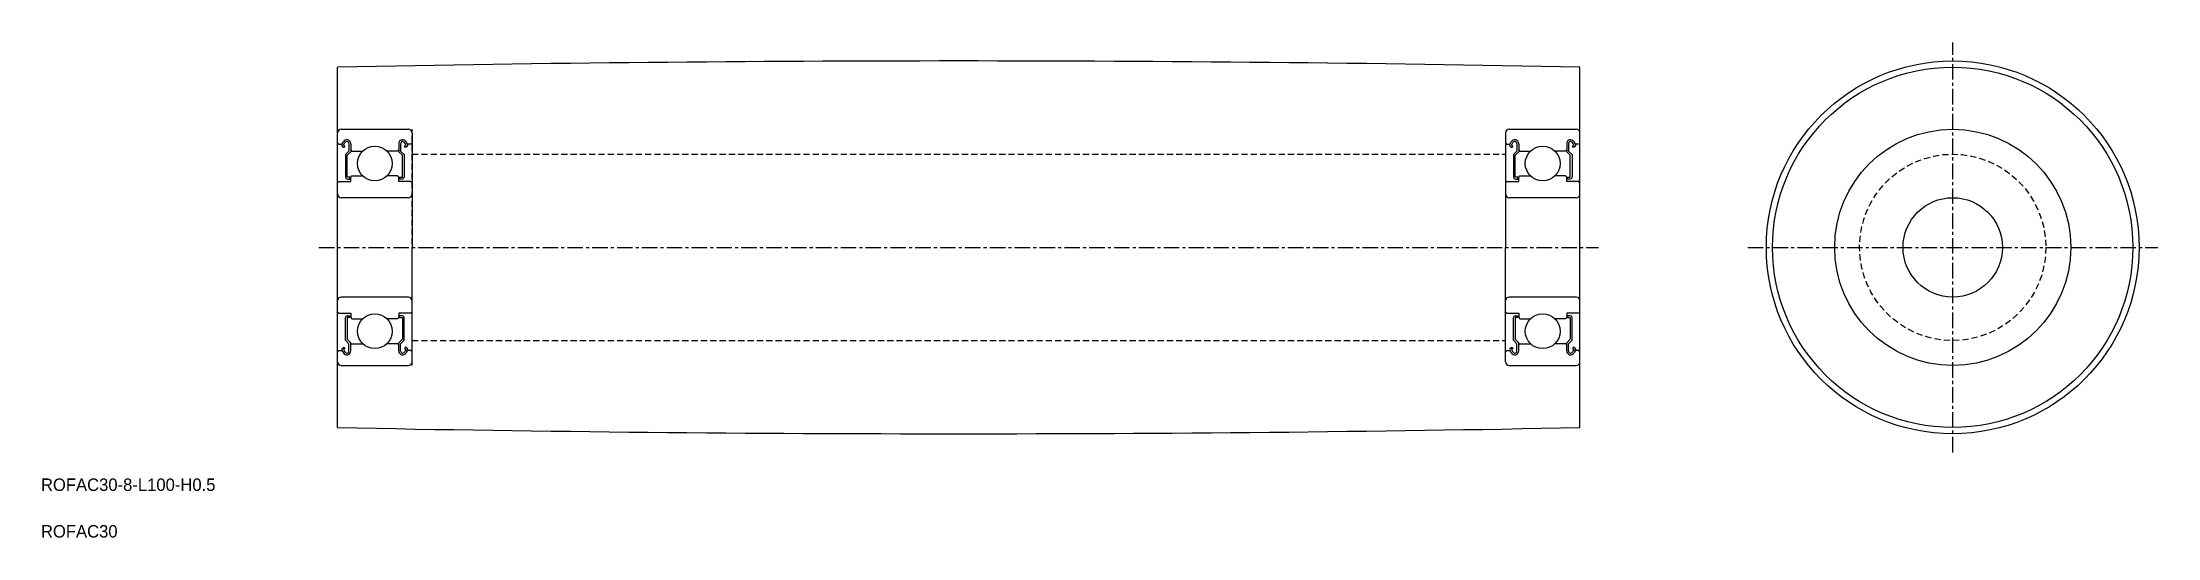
# Model space of a CAD drawing. Extents: x 3 to 173, y 2 to 42.
import ezdxf

# ---------------------------------------------------------------- set-up
doc = ezdxf.new("R2010")
doc.units = 0
doc.linetypes.add('CENTER', pattern=[2, 1.25, -0.25, 0.25, -0.25])
doc.linetypes.add('DASHED', pattern=[0.75, 0.5, -0.25])
doc.layers.get('0').update_dxf_attribs({"linetype": 'CONTINUOUS'})
doc.layers.add('CENTER', color=1, linetype='CENTER')

msp = doc.modelspace()

# ---------------------------------------------------------------- linework, layer by layer
at = {"color": 7, "linetype": 'CONTINUOUS'}
for p, q in [((26.37, 11.35), (26.37, 40.35)), ((126.37, 11.35), (126.37, 40.35))]:
    msp.add_line(p, q, dxfattribs=at)
at = {"color": 3}
for p, q in [((26.37, 34.25), (26.47, 34.15)), ((26.47, 34.15), (26.72, 34.15)), ((26.67, 35.35), (32.07, 35.35)), ((26.72, 34.15), (26.84, 34.35)), ((26.85, 34.08), (26.96, 34.28)), ((26.97, 34.01), (26.85, 34.08)), ((27.29, 34.19), (27.29, 33.6)), ((27.44, 34.19), (27.44, 33.54)), ((31.3, 34.19), (31.3, 33.54)), ((31.44, 34.19), (31.44, 33.6)), ((31.89, 34.08), (31.77, 34.28)), ((31.77, 34.01), (31.89, 34.08)), ((32.01, 34.15), (31.9, 34.35)), ((32.27, 34.15), (32.01, 34.15)), ((32.37, 34.25), (32.27, 34.15)), ((32.37, 35.05), (32.37, 25.85)), ((120.37, 35.05), (120.37, 25.85)), ((120.37, 34.25), (120.47, 34.15)), ((120.47, 34.15), (120.72, 34.15)), ((120.67, 35.35), (126.07, 35.35)), ((120.72, 34.15), (120.84, 34.35)), ((120.85, 34.08), (120.96, 34.28)), ((120.97, 34.01), (120.85, 34.08)), ((121.29, 34.19), (121.29, 33.6)), ((121.44, 34.19), (121.44, 33.54)), ((125.3, 34.19), (125.3, 33.54)), ((125.44, 34.19), (125.44, 33.6)), ((125.89, 34.08), (125.77, 34.28)), ((125.77, 34.01), (125.89, 34.08)), ((126.01, 34.15), (125.9, 34.35)), ((126.27, 34.15), (126.01, 34.15)), ((126.37, 34.25), (126.27, 34.15)), ((26.78, 33.96), (26.9, 33.89)), ((26.9, 33.89), (26.97, 34.01)), ((27.29, 33.6), (27.01, 33.32)), ((27.01, 33.32), (27.01, 31.5)), ((27.44, 33.54), (27.15, 33.26)), ((27.15, 31.5), (27.15, 33.26)), ((27.44, 33.7), (27.53, 33.6)), ((27.53, 33.6), (28.39, 33.6)), ((31.2, 33.6), (30.35, 33.6)), ((31.3, 33.7), (31.2, 33.6)), ((31.3, 33.54), (31.59, 33.26)), ((31.44, 33.6), (31.73, 33.32)), ((31.59, 31.5), (31.59, 33.26)), ((31.73, 33.32), (31.73, 31.5)), ((31.84, 33.89), (31.77, 34.01)), ((31.96, 33.96), (31.84, 33.89)), ((32.37, 32.75), (32.37, 32.75)), ((120.78, 33.96), (120.9, 33.89)), ((120.9, 33.89), (120.97, 34.01)), ((121.29, 33.6), (121.01, 33.32)), ((121.01, 33.32), (121.01, 31.5)), ((121.44, 33.54), (121.15, 33.26)), ((121.15, 31.5), (121.15, 33.26)), ((121.44, 33.7), (121.53, 33.6)), ((121.53, 33.6), (122.39, 33.6)), ((125.2, 33.6), (124.35, 33.6)), ((125.3, 33.7), (125.2, 33.6)), ((125.3, 33.54), (125.59, 33.26)), ((125.44, 33.6), (125.73, 33.32)), ((125.59, 31.5), (125.59, 33.26)), ((125.73, 33.32), (125.73, 31.5)), ((125.84, 33.89), (125.77, 34.01)), ((125.96, 33.96), (125.84, 33.89)), ((126.37, 32.75), (126.37, 32.75)), ((26.37, 31.05), (26.47, 31.15)), ((26.47, 31.15), (27.44, 31.15)), ((27.36, 31.5), (27.15, 31.5)), ((27.15, 31.35), (27.36, 31.35)), ((27.36, 31.35), (27.36, 31.5)), ((27.44, 31.5), (27.53, 31.6)), ((27.44, 31.15), (27.44, 31.5)), ((27.53, 31.6), (28.39, 31.6)), ((31.2, 31.6), (30.35, 31.6)), ((31.3, 31.5), (31.2, 31.6)), ((31.3, 31.15), (31.3, 31.5)), ((32.27, 31.15), (31.3, 31.15)), ((31.37, 31.5), (31.59, 31.5)), ((31.37, 31.35), (31.37, 31.5)), ((31.59, 31.35), (31.37, 31.35)), ((32.37, 31.05), (32.27, 31.15)), ((120.37, 31.05), (120.47, 31.15)), ((120.47, 31.15), (121.44, 31.15)), ((121.36, 31.5), (121.15, 31.5)), ((121.15, 31.35), (121.36, 31.35)), ((121.36, 31.35), (121.36, 31.5)), ((121.44, 31.5), (121.53, 31.6)), ((121.44, 31.15), (121.44, 31.5)), ((121.53, 31.6), (122.39, 31.6)), ((125.2, 31.6), (124.35, 31.6)), ((125.3, 31.5), (125.2, 31.6)), ((125.3, 31.15), (125.3, 31.5)), ((126.27, 31.15), (125.3, 31.15)), ((125.37, 31.5), (125.59, 31.5)), ((125.37, 31.35), (125.37, 31.5)), ((125.59, 31.35), (125.37, 31.35)), ((126.37, 31.05), (126.27, 31.15)), ((32.07, 29.85), (26.67, 29.85)), ((32.37, 30.45), (32.37, 30.45)), ((126.07, 29.85), (120.67, 29.85)), ((126.37, 30.45), (126.37, 30.45)), ((32.37, 16.65), (32.37, 25.85)), ((120.37, 16.65), (120.37, 25.85)), ((26.37, 20.65), (26.47, 20.55)), ((26.47, 20.55), (27.44, 20.55)), ((32.07, 21.85), (26.67, 21.85)), ((27.44, 20.55), (27.44, 20.2)), ((31.3, 20.55), (31.3, 20.2)), ((32.27, 20.55), (31.3, 20.55)), ((32.37, 20.65), (32.27, 20.55)), ((120.37, 20.65), (120.47, 20.55)), ((120.47, 20.55), (121.44, 20.55)), ((126.07, 21.85), (120.67, 21.85)), ((121.44, 20.55), (121.44, 20.2)), ((125.3, 20.55), (125.3, 20.2)), ((126.27, 20.55), (125.3, 20.55)), ((126.37, 20.65), (126.27, 20.55)), ((27.01, 18.39), (27.01, 20.21)), ((27.15, 20.35), (27.36, 20.35)), ((27.15, 20.21), (27.15, 18.45)), ((27.36, 20.21), (27.15, 20.21)), ((27.36, 20.35), (27.36, 20.21)), ((27.44, 20.2), (27.53, 20.1)), ((27.53, 20.1), (28.39, 20.1)), ((31.2, 20.1), (30.35, 20.1)), ((31.3, 20.2), (31.2, 20.1)), ((31.37, 20.35), (31.37, 20.21)), ((31.59, 20.35), (31.37, 20.35)), ((31.37, 20.21), (31.59, 20.21)), ((31.59, 20.21), (31.59, 18.45)), ((31.73, 18.39), (31.73, 20.21)), ((121.01, 18.39), (121.01, 20.21)), ((121.15, 20.35), (121.36, 20.35)), ((121.15, 20.21), (121.15, 18.45)), ((121.36, 20.21), (121.15, 20.21)), ((121.36, 20.35), (121.36, 20.21)), ((121.44, 20.2), (121.53, 20.1)), ((121.53, 20.1), (122.39, 20.1)), ((125.2, 20.1), (124.35, 20.1)), ((125.3, 20.2), (125.2, 20.1)), ((125.37, 20.35), (125.37, 20.21)), ((125.59, 20.35), (125.37, 20.35)), ((125.37, 20.21), (125.59, 20.21)), ((125.59, 20.21), (125.59, 18.45)), ((125.73, 18.39), (125.73, 20.21)), ((26.37, 17.45), (26.47, 17.55)), ((26.47, 17.55), (26.72, 17.55)), ((26.72, 17.55), (26.84, 17.36)), ((26.78, 17.75), (26.9, 17.82)), ((26.97, 17.7), (26.85, 17.62)), ((26.85, 17.62), (26.96, 17.43)), ((26.9, 17.82), (26.97, 17.7)), ((27.29, 18.1), (27.01, 18.39)), ((27.44, 18.16), (27.15, 18.45)), ((27.29, 17.52), (27.29, 18.1)), ((27.44, 17.52), (27.44, 18.16)), ((27.44, 18), (27.53, 18.1)), ((27.53, 18.1), (28.39, 18.1)), ((31.2, 18.1), (30.35, 18.1)), ((31.3, 18), (31.2, 18.1)), ((31.3, 18.16), (31.59, 18.45)), ((31.3, 17.52), (31.3, 18.16)), ((31.44, 18.1), (31.73, 18.39)), ((31.44, 17.52), (31.44, 18.1)), ((31.84, 17.82), (31.77, 17.7)), ((31.77, 17.7), (31.89, 17.62)), ((31.89, 17.62), (31.77, 17.43)), ((31.96, 17.75), (31.84, 17.82)), ((32.01, 17.55), (31.9, 17.36)), ((32.27, 17.55), (32.01, 17.55)), ((32.37, 17.45), (32.27, 17.55)), ((120.37, 17.45), (120.47, 17.55)), ((120.47, 17.55), (120.72, 17.55)), ((120.72, 17.55), (120.84, 17.36)), ((120.78, 17.75), (120.9, 17.82)), ((120.97, 17.7), (120.85, 17.62)), ((120.85, 17.62), (120.96, 17.43)), ((120.9, 17.82), (120.97, 17.7)), ((121.29, 18.1), (121.01, 18.39)), ((121.44, 18.16), (121.15, 18.45)), ((121.29, 17.52), (121.29, 18.1)), ((121.44, 17.52), (121.44, 18.16)), ((121.44, 18), (121.53, 18.1)), ((121.53, 18.1), (122.39, 18.1)), ((125.2, 18.1), (124.35, 18.1)), ((125.3, 18), (125.2, 18.1)), ((125.3, 18.16), (125.59, 18.45)), ((125.3, 17.52), (125.3, 18.16)), ((125.44, 18.1), (125.73, 18.39)), ((125.44, 17.52), (125.44, 18.1)), ((125.84, 17.82), (125.77, 17.7)), ((125.77, 17.7), (125.89, 17.62)), ((125.89, 17.62), (125.77, 17.43)), ((125.96, 17.75), (125.84, 17.82)), ((126.01, 17.55), (125.9, 17.36)), ((126.27, 17.55), (126.01, 17.55)), ((126.37, 17.45), (126.27, 17.55)), ((26.67, 16.35), (32.07, 16.35)), ((120.67, 16.35), (126.07, 16.35))]:
    msp.add_line(p, q, dxfattribs=at)
at = {"color": 3, "linetype": 'DASHED'}
for p, q in [((32.37, 16.35), (32.37, 35.35)), ((32.37, 33.35), (120.37, 33.35)), ((32.37, 18.35), (120.37, 18.35))]:
    msp.add_line(p, q, dxfattribs=at)
at = {"color": 7, "linetype": 'CONTINUOUS'}
for radius in [15, 14.5, 9.5, 4]:
    msp.add_circle((156.37, 25.85), radius, dxfattribs=at)
at = {"color": 3}
for centre in [(29.37, 32.6), (123.37, 32.6), (29.37, 19.1), (123.37, 19.1)]:
    msp.add_circle(centre, 1.4, dxfattribs=at)
at = {"color": 3, "linetype": 'DASHED'}
msp.add_circle((156.37, 25.85), 7.5, dxfattribs=at)
at = {"color": 7, "linetype": 'CONTINUOUS'}
for centre, start, end in [((76.37, -2459.4), 88.85412, 91.14588), ((76.37, 2511.1), 268.85412, 271.14588)]:
    msp.add_arc(centre, 2500.25, start, end, dxfattribs=at)
at = {"color": 3}
for centre, radius, start, end in [((26.67, 35.05), 0.3, 90, 180), ((26.85, 34.08), 0.142, 149.9903, 240.0019), ((27.12, 34.19), 0.319, 0, 150.0003), ((27.12, 34.19), 0.177, 0, 150.0032), ((31.62, 34.19), 0.319, 29.9997, 180), ((31.62, 34.19), 0.177, 29.9968, 180), ((31.89, 34.08), 0.142, 299.9981, 30.0097), ((32.07, 35.05), 0.3, 0, 90), ((120.67, 35.05), 0.3, 90, 180), ((120.85, 34.08), 0.142, 149.9903, 240.0019), ((121.12, 34.19), 0.319, 0, 150.0003), ((121.12, 34.19), 0.177, 0, 150.0032), ((125.62, 34.19), 0.319, 29.9997, 180), ((125.62, 34.19), 0.177, 29.9968, 180), ((125.89, 34.08), 0.142, 299.9981, 30.0097), ((126.07, 35.05), 0.3, 0, 90), ((27.15, 31.5), 0.142, 180.0001, 270), ((31.59, 31.5), 0.142, 270, 359.9999), ((121.15, 31.5), 0.142, 180.0001, 270), ((125.59, 31.5), 0.142, 270, 359.9999), ((26.67, 30.15), 0.3, 180, 270), ((32.07, 30.15), 0.3, 270, 0), ((120.67, 30.15), 0.3, 180, 270), ((126.07, 30.15), 0.3, 270, 0), ((26.67, 21.55), 0.3, 90, 180), ((32.07, 21.55), 0.3, 0, 90), ((120.67, 21.55), 0.3, 90, 180), ((126.07, 21.55), 0.3, 0, 90), ((27.15, 20.21), 0.142, 90, 179.9999), ((31.59, 20.21), 0.142, 0.0001, 90), ((121.15, 20.21), 0.142, 90, 179.9999), ((125.59, 20.21), 0.142, 0.0001, 90), ((26.85, 17.62), 0.142, 119.9981, 210.0097), ((27.12, 17.52), 0.319, 209.9997, 0), ((27.12, 17.52), 0.177, 209.9968, 0), ((31.62, 17.52), 0.319, 180, 330.0003), ((31.62, 17.52), 0.177, 180, 330.0032), ((31.89, 17.62), 0.142, 329.9903, 60.0019), ((120.85, 17.62), 0.142, 119.9981, 210.0097), ((121.12, 17.52), 0.319, 209.9997, 0), ((121.12, 17.52), 0.177, 209.9968, 0), ((125.62, 17.52), 0.319, 180, 330.0003), ((125.62, 17.52), 0.177, 180, 330.0032), ((125.89, 17.62), 0.142, 329.9903, 60.0019), ((26.67, 16.65), 0.3, 180, 270), ((32.07, 16.65), 0.3, 270, 0), ((120.67, 16.65), 0.3, 180, 270), ((126.07, 16.65), 0.3, 270, 0)]:
    msp.add_arc(centre, radius, start, end, dxfattribs=at)
at = {"layer": 'CENTER', "color": 1, "linetype": 'CENTER'}
for p, q in [((156.37, 9.35), (156.37, 42.35)), ((24.87, 25.85), (127.87, 25.85)), ((139.87, 25.85), (172.87, 25.85))]:
    msp.add_line(p, q, dxfattribs=at)

# ---------------------------------------------------------------- texts
at = {"color": 7, "linetype": 'CONTINUOUS'}
for s, p in [('ROFAC30-8-L100-H0.5', (2.5, 6.25)), ('ROFAC30', (2.5, 2.5))]:
    msp.add_text(s, height=1, dxfattribs=at).set_placement(p)

doc.saveas('drawing.dxf')
